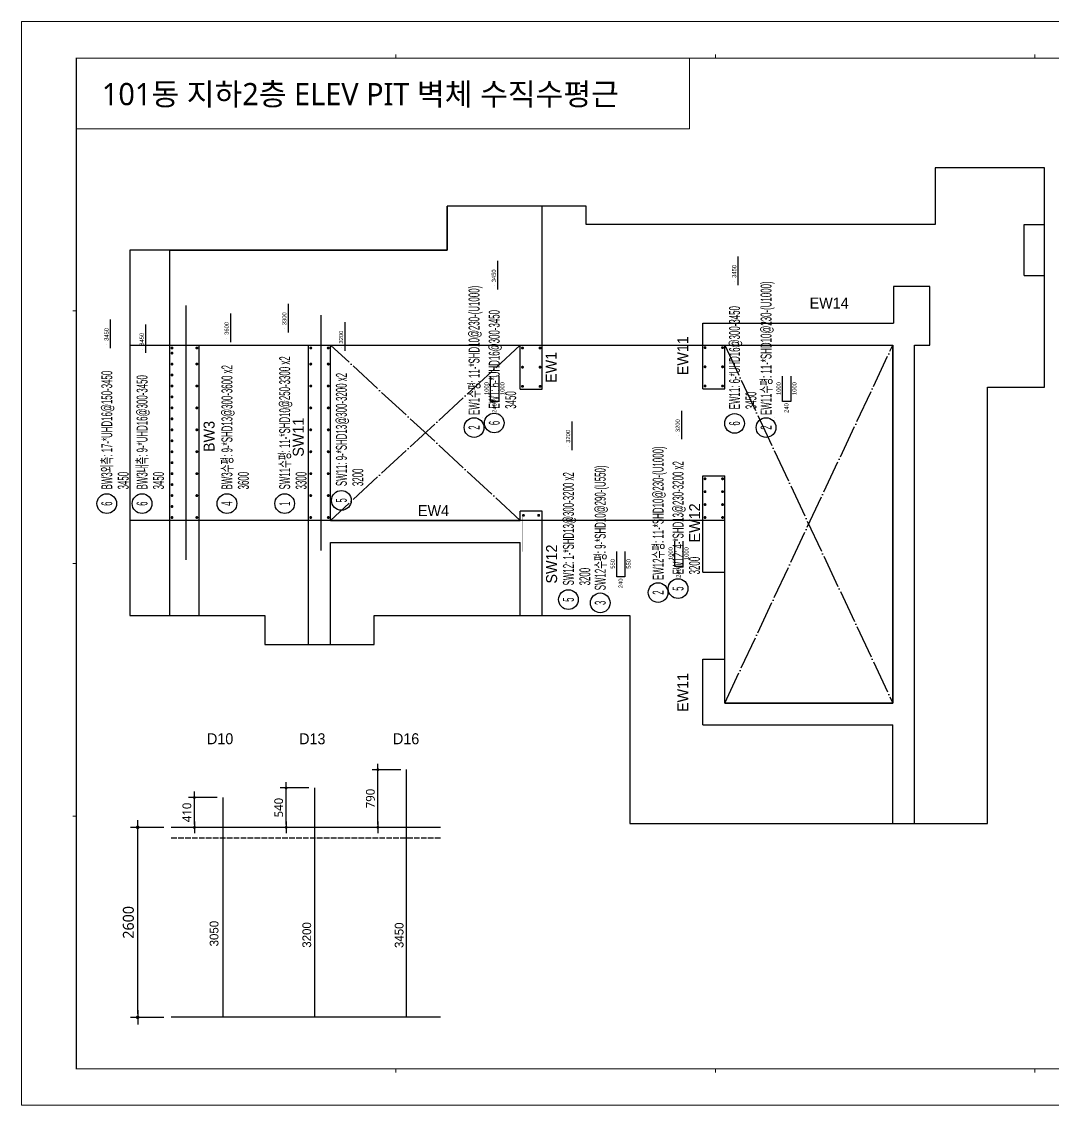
# Model space of a CAD drawing. Header units: millimetres. Extents: x 317501 to 814054, y -400799 to -14117.
# Drawn here: x 418421 to 432536, y -380457 to -365625 of the extents above; entities that cross this region are included whole.
import ezdxf
from ezdxf.enums import TextEntityAlignment as Align

# ---------------------------------------------------------------- set-up
doc = ezdxf.new("R2010")
doc.units = ezdxf.units.MM
doc.header["$LTSCALE"] = 38
doc.linetypes.add('HID', pattern=[2.5, 2, -0.5])
doc.linetypes.add('XS-기초$0$DDOT', pattern=[14, 12, -1, 0, -1])
doc.layers.get('Defpoints').update_dxf_attribs({"color": 145})
for name, color, linetype in [('00-DM', 7, 'Continuous'), ('BUB', 7, 'Continuous'), ('COMM', 2, 'Continuous'), ('NAME-W', 4, 'Continuous'), ('RP_TAG', 7, 'Continuous'), ('W1', 11, 'Continuous'), ('XREBAR', 1, 'Continuous'), ('XS-기초$0$OPEN', 9, 'XS-기초$0$DDOT'), ('XS-기초$0$WALL', 11, 'Continuous'), ('XS-기초$0$기초연단', 3, 'Continuous'), ('XTAG', 7, 'Continuous')]:
    doc.layers.add(name, color=color, linetype=linetype)
doc.layers.add('XTITLE', color=22, linetype='Continuous', lineweight=0)
doc.styles.add('APT-지하층평면$0$돋움', font='Dotum.ttf', dxfattribs={"width": 0.9, "bigfont": 'whgtxt.shx'})
doc.styles.add('RPWK1', font='Dotum.ttf', dxfattribs={"bigfont": 'whgtxt.shx'})
doc.styles.add('RPWK2', font='Dotum.ttf')
doc.styles.add('돋움', font='malgun.ttf')
doc.styles.add('돋음', font='Dotum.ttf')
doc.dimstyles.new('대치수-400', dxfattribs={"dimscale": 400, "dimtxt": 3, "dimasz": 1, "dimexe": 2, "dimexo": 2, "dimgap": 1, "dimtad": 1, "dimdec": 0, "dimdsep": 46, "dimtxsty": 'APT-지하층평면$0$돋움', "dimblk": 'APT-지하층평면$0$DOT', "dimcen": 0, "dimdle": 2, "dimclrd": 256, "dimclre": 256, "dimclrt": 3, "dimadec": 0, "dimazin": 2, "dimtfac": 1, "dimtdec": 0, "dimtix": 1, "dimtmove": 2, "dimatfit": 3, "dimldrblk": 'APT-지하층평면$0$DOT', "dimfxl": 0, "dimtvp": 1, "dimtolj": 1, "dimtzin": 0, "dimlwd": -1, "dimlwe": -1, "dimarcsym": 0})

# ---------------------------------------------------------------- blocks, each defined once
blk = doc.blocks.new('dhadrtase')
at = {"layer": 'XS-기초$0$OPEN'}
for p, q in [((-1389, 2400), (-3989, 0)), ((-1389, 0), (-3989, 2400)), ((1411, -2500), (3711, 2400)), ((1411, 2400), (3711, -2500))]:
    blk.add_line(p, q, dxfattribs=at)
at = {"layer": 'XS-기초$0$WALL', "color": 5}
for p, q in [((-2389, 3700), (-2389, 4300)), ((-1089, 2800), (-1089, 4300)), ((5511, 3350), (5511, 4050)), ((5511, 4050), (5791, 4050)), ((-6189, 3700), (-2389, 3700)), ((-6189, -1300), (-6189, 3700)), ((5511, 3350), (5791, 3350)), ((4221, 3200), (3721, 3200)), ((3721, 3200), (3721, 2700)), ((4221, 2400), (4221, 3200)), ((-1089, 1795), (-1089, 2800)), ((1111, 2700), (3721, 2700)), ((1111, 1800), (1111, 2700)), ((-5789, 2400), (-4289, 2400)), ((-5789, -1300), (-5789, 2400)), ((-4289, -1700), (-4289, 2400)), ((-3989, 0), (-3989, 2400)), ((-3989, 2400), (-1389, 2400)), ((-1389, 1795), (-1389, 2400)), ((1411, 2400), (3711, 2400)), ((1411, 1800), (1411, 2400)), ((3711, -2500), (3711, 2400)), ((4011, -4150), (4011, 2400)), ((4011, 2400), (4221, 2400)), ((-1389, 1795), (-1089, 1795)), ((1111, 1800), (1411, 1800)), ((1111, -710), (1111, 610)), ((1111, 610), (1411, 610)), ((1411, -710), (1411, 610)), ((-3989, 0), (-1389, 0)), ((-1389, 0), (-1389, 125)), ((-1089, 125), (-1389, 125)), ((-1089, -1300), (-1089, 125)), ((-1089, -300), (-1089, 125)), ((-3989, -1700), (-3989, -300)), ((-3989, -300), (-1389, -300)), ((-1389, -1300), (-1389, -300)), ((1111, -710), (1411, -710)), ((1111, -2800), (1111, -1900)), ((1111, -1900), (1411, -1900)), ((1411, -2500), (1411, -1900)), ((1411, -2500), (3711, -2500)), ((1111, -2800), (3711, -2800)), ((3711, -4150), (3711, -2800))]:
    blk.add_line(p, q, dxfattribs=at)
at = {"layer": 'XS-기초$0$기초연단'}
for p, q in [((-2389, 4300), (-2389, 3700)), ((-6739, 3700), (-6739, -1300)), ((-2389, 3700), (-6739, 3700))]:
    blk.add_line(p, q, dxfattribs=at)
blk.add_lwpolyline([(-6739, 0), (-6739, -1300), (-4889, -1300), (-4889, -1700), (-3389, -1700), (-3389, -1300), (111, -1300), (111, -4150), (5011, -4150), (5011, 1825), (5791, 1825), (5791, 4825), (4291, 4825), (4291, 4050), (-489, 4050), (-489, 4300), (-2389, 4300), (-2389, 3700), (-6739, 3700), (-6739, 2400)], dxfattribs=at)
at = {"layer": 'XS-기초$0$기초연단', "color": 1}
blk.add_lwpolyline([(-6739, 2400), (3711, 2400), (3711, -2500), (1411, -2500), (1411, 0), (-6739, 0)], dxfattribs=at)
blk = doc.blocks.new('dhs_sheet2e')
at = {"color": 7}
for p, q in [((20500.6, 57331.7), (20500.6, 57531.5)), ((38004.8, 57331.7), (38004.8, 57531.5)), ((55508.9, 57331.7), (55508.9, 57531.5)), ((2996.4, 43498.2), (2796.7, 43498.2)), ((2996.4, 29664.7), (2796.7, 29664.7)), ((2996.4, 15831.2), (2796.7, 15831.2)), ((20500.6, 1997.6), (20500.6, 1797.9)), ((38004.8, 1997.6), (38004.8, 1797.9)), ((55508.9, 1997.6), (55508.9, 1797.9))]:
    blk.add_line(p, q, dxfattribs=at)
blk.add_lwpolyline([(84000, 0), (84000, 59329.4), (0, 59329.4), (0, 0)], close=True, dxfattribs=at)
at = {"color": 30, "const_width": 64.9}
blk.add_lwpolyline([(81003.6, 57331.7), (2996.4, 57331.7), (2996.4, 1997.6), (81003.6, 1997.6)], close=True, dxfattribs=at)
blk = doc.blocks.new('ASGAWEGEA')
at = {"color": 255, "xscale": 0.25, "yscale": 0.25, "zscale": 0.25}
blk.add_blockref('dhs_sheet2e', (0, -14832), dxfattribs=at)
blk = doc.blocks.new('APT-지하층평면$0$DOT')
at = {"color": 0}
blk.add_line((-2, 0), (2, 0), dxfattribs=at)
at = {"color": 0, "linetype": 'ByBlock', "const_width": 0.5}
blk.add_lwpolyline([(-0.25, 0, 1), (0.25, 0, 1)], format="xyb", close=True, dxfattribs=at)
blk = doc.blocks.new('*D1057')
at = {"layer": '00-DM', "transparency": 16777216}
for p, q in [((423613, -375863), (423219, -375863)), ((423299, -376613), (423299, -375903)), ((423613, -376653), (423219, -376653))]:
    blk.add_line(p, q, dxfattribs=at)
at = {"layer": 'Defpoints', "color": 0, "transparency": 16777216}
for p in [(423299, -375863), (423693, -375863), (423693, -376653)]:
    blk.add_point(p, dxfattribs=at)
at = {"layer": '00-DM', "transparency": 16777216, "xscale": 40, "yscale": 40, "zscale": 40}
for p, rotation in [((423299, -375863), 90), ((423299, -376653), 270)]:
    blk.add_blockref('APT-지하층평면$0$DOT', p, dxfattribs=dict(at, rotation=rotation))
at = {"layer": '00-DM', "color": 3, "transparency": 16777216, "insert": (423197, -376258), "char_height": 120, "attachment_point": 5, "rotation": 90, "style": '돋움'}
blk.add_mtext('\\A1;790', dxfattribs=at)
blk = doc.blocks.new('*D1058')
at = {"layer": '00-DM', "transparency": 16777216}
for p, q in [((422356, -376113), (421963, -376113)), ((422043, -376613), (422043, -376153)), ((422356, -376653), (421963, -376653))]:
    blk.add_line(p, q, dxfattribs=at)
at = {"layer": 'Defpoints', "color": 0, "transparency": 16777216}
for p in [(422043, -376113), (422436, -376113), (422436, -376653)]:
    blk.add_point(p, dxfattribs=at)
at = {"layer": '00-DM', "transparency": 16777216, "xscale": 40, "yscale": 40, "zscale": 40}
for p, rotation in [((422043, -376113), 90), ((422043, -376653), 270)]:
    blk.add_blockref('APT-지하층평면$0$DOT', p, dxfattribs=dict(at, rotation=rotation))
at = {"layer": '00-DM', "color": 3, "transparency": 16777216, "insert": (421941, -376383), "char_height": 120, "attachment_point": 5, "rotation": 90, "style": '돋움'}
blk.add_mtext('\\A1;540', dxfattribs=at)
blk = doc.blocks.new('*D1059')
at = {"layer": '00-DM', "transparency": 16777216}
for p, q in [((421100, -376243), (420706, -376243)), ((420786, -376613), (420786, -376283)), ((421100, -376653), (420706, -376653))]:
    blk.add_line(p, q, dxfattribs=at)
at = {"layer": 'Defpoints', "color": 0, "transparency": 16777216}
for p in [(420786, -376243), (421180, -376243), (421180, -376653)]:
    blk.add_point(p, dxfattribs=at)
at = {"layer": '00-DM', "transparency": 16777216, "xscale": 40, "yscale": 40, "zscale": 40}
for p, rotation in [((420786, -376243), 90), ((420786, -376653), 270)]:
    blk.add_blockref('APT-지하층평면$0$DOT', p, dxfattribs=dict(at, rotation=rotation))
at = {"layer": '00-DM', "color": 3, "transparency": 16777216, "insert": (420684, -376448), "char_height": 120, "attachment_point": 5, "rotation": 90, "style": '돋움'}
blk.add_mtext('\\A1;410', dxfattribs=at)
blk = doc.blocks.new('*D1060')
at = {"layer": '00-DM', "transparency": 16777216}
for p, q in [((420369, -376653), (419910, -376653)), ((420010, -379203), (420010, -376703)), ((420369, -379253), (419910, -379253))]:
    blk.add_line(p, q, dxfattribs=at)
at = {"layer": 'Defpoints', "color": 0, "transparency": 16777216}
for p in [(420010, -376653), (420469, -376653), (420469, -379253)]:
    blk.add_point(p, dxfattribs=at)
at = {"layer": '00-DM', "transparency": 16777216, "xscale": 50, "yscale": 50, "zscale": 50}
for p, rotation in [((420010, -376653), 90), ((420010, -379253), 270)]:
    blk.add_blockref('APT-지하층평면$0$DOT', p, dxfattribs=dict(at, rotation=rotation))
at = {"layer": '00-DM', "color": 3, "transparency": 16777216, "insert": (419883, -377953), "char_height": 150, "attachment_point": 5, "rotation": 90, "style": '돋움'}
blk.add_mtext('\\A1;2600', dxfattribs=at)
blk = doc.blocks.new('*U1299', base_point=(420070.0061, -372355.7583))
at = {"layer": 'RP_TAG', "color": 0, "linetype": 'Continuous', "ltscale": 100}
blk.add_circle((420070.005564, -372221.7583), 135, dxfattribs=at)
at = {"layer": 'RP_TAG', "color": 0, "linetype": 'Continuous', "ltscale": 100, "style": 'RPWK1', "width": 0.55}
for s, p in [('BW3내측: 9-*UHD16@300-3450', (420070.004884, -372026.7583)), ('3450', (420295.004884, -372026.7575))]:
    blk.add_text(s, height=150, rotation=90.0002104601, dxfattribs=at).set_placement(p, align=Align.MIDDLE_LEFT)
at = {"layer": 'RP_TAG', "color": 0, "linetype": 'Continuous', "ltscale": 100, "style": 'RPWK1', "oblique": 0.0000000017, "width": 0.5}
blk.add_text('6', height=150, rotation=90.0002104619, dxfattribs=at).set_placement((420070.005564, -372221.7583), align=Align.MIDDLE_CENTER)
blk = doc.blocks.new('*U1300', base_point=(419586.9124, -372355.7583))
at = {"layer": 'RP_TAG', "color": 0, "linetype": 'Continuous', "ltscale": 100}
blk.add_circle((419586.911864, -372221.7583), 135, dxfattribs=at)
at = {"layer": 'RP_TAG', "color": 0, "linetype": 'Continuous', "ltscale": 100, "style": 'RPWK1', "width": 0.55}
for s, p in [('BW3외측: 17-*UHD16@150-3450', (419586.911184, -372026.7583)), ('3450', (419811.911184, -372026.7575))]:
    blk.add_text(s, height=150, rotation=90.0002104601, dxfattribs=at).set_placement(p, align=Align.MIDDLE_LEFT)
at = {"layer": 'RP_TAG', "color": 0, "linetype": 'Continuous', "ltscale": 100, "style": 'RPWK1', "oblique": 0.0000000018, "width": 0.5}
blk.add_text('6', height=150, rotation=90.0002104619, dxfattribs=at).set_placement((419586.911864, -372221.7583), align=Align.MIDDLE_CENTER)
blk = doc.blocks.new('*U1301', base_point=(424892.5711, -371251.9911))
at = {"layer": 'RP_TAG', "color": 0, "linetype": 'Continuous', "ltscale": 100}
blk.add_circle((424892.570564, -371117.9911), 135, dxfattribs=at)
at = {"layer": 'RP_TAG', "color": 0, "linetype": 'Continuous', "ltscale": 100, "style": 'RPWK1', "oblique": 359.9999999948, "width": 0.55}
for s, p in [('EW1: 6-*UHD16@300-3450', (424892.569884, -370922.9911)), ('3450', (425117.569884, -370922.9903))]:
    blk.add_text(s, height=150, rotation=90.000210454, dxfattribs=at).set_placement(p, align=Align.MIDDLE_LEFT)
at = {"layer": 'RP_TAG', "color": 0, "linetype": 'Continuous', "ltscale": 100, "style": 'RPWK1', "oblique": 359.9999999951, "width": 0.5}
blk.add_text('6', height=150, rotation=90.0002104552, dxfattribs=at).set_placement((424892.570564, -371117.9911), align=Align.MIDDLE_CENTER)
blk = doc.blocks.new('*U1302', base_point=(428183.6993, -371258.3886))
at = {"layer": 'RP_TAG', "color": 0, "linetype": 'Continuous', "ltscale": 100}
blk.add_circle((428183.698764, -371124.3886), 135, dxfattribs=at)
at = {"layer": 'RP_TAG', "color": 0, "linetype": 'Continuous', "ltscale": 100, "style": 'RPWK1', "oblique": 359.9999999949, "width": 0.55}
blk.add_text('EW11: 6-*UHD16@300-3450', height=150, rotation=90.000210454, dxfattribs=at).set_placement((428183.698084, -370929.3886), align=Align.MIDDLE_LEFT)
at = {"layer": 'RP_TAG', "color": 0, "linetype": 'Continuous', "ltscale": 100, "style": 'RPWK1', "width": 0.55}
blk.add_text('3450', height=150, rotation=90.0002104601, dxfattribs=at).set_placement((428408.698084, -370929.3878), align=Align.MIDDLE_LEFT)
at = {"layer": 'RP_TAG', "color": 0, "linetype": 'Continuous', "ltscale": 100, "style": 'RPWK1', "oblique": 0.0000000017, "width": 0.5}
blk.add_text('6', height=150, rotation=90.0002104619, dxfattribs=at).set_placement((428183.698764, -371124.3886), align=Align.MIDDLE_CENTER)
blk = doc.blocks.new('*U1303', base_point=(422799.6197, -372311.0758))
at = {"layer": 'RP_TAG', "color": 0, "linetype": 'Continuous', "ltscale": 100}
blk.add_circle((422799.619164, -372177.0758), 135, dxfattribs=at)
at = {"layer": 'RP_TAG', "color": 0, "linetype": 'Continuous', "ltscale": 100, "style": 'RPWK1', "width": 0.55}
for s, p in [('SW11: 9-*SHD13@300-3200 x2', (422799.618484, -371982.0758)), ('3200', (423024.618484, -371982.075))]:
    blk.add_text(s, height=150, rotation=90.0002104601, dxfattribs=at).set_placement(p, align=Align.MIDDLE_LEFT)
at = {"layer": 'RP_TAG', "color": 0, "linetype": 'Continuous', "ltscale": 100, "style": 'RPWK1', "oblique": 0.0000000017, "width": 0.5}
blk.add_text('5', height=150, rotation=90.0002104619, dxfattribs=at).set_placement((422799.619164, -372177.0758), align=Align.MIDDLE_CENTER)
blk = doc.blocks.new('*U1304', base_point=(425908.8714, -373669.5135))
at = {"layer": 'RP_TAG', "color": 0, "linetype": 'Continuous', "ltscale": 100}
blk.add_circle((425908.870864, -373535.5135), 135, dxfattribs=at)
at = {"layer": 'RP_TAG', "color": 0, "linetype": 'Continuous', "ltscale": 100, "style": 'RPWK1', "width": 0.55}
for s, p in [('SW12: 1-*SHD13@300-3200 x2', (425908.870184, -373340.5135)), ('3200', (426133.870184, -373340.5127))]:
    blk.add_text(s, height=150, rotation=90.0002104601, dxfattribs=at).set_placement(p, align=Align.MIDDLE_LEFT)
at = {"layer": 'RP_TAG', "color": 0, "linetype": 'Continuous', "ltscale": 100, "style": 'RPWK1', "oblique": 0.0000000017, "width": 0.5}
blk.add_text('5', height=150, rotation=90.0002104619, dxfattribs=at).set_placement((425908.870864, -373535.5135), align=Align.MIDDLE_CENTER)
blk = doc.blocks.new('*U1305', base_point=(427410.2801, -373518.6809))
at = {"layer": 'RP_TAG', "color": 0, "linetype": 'Continuous', "ltscale": 100}
blk.add_circle((427410.279564, -373384.6809), 135, dxfattribs=at)
at = {"layer": 'RP_TAG', "color": 0, "linetype": 'Continuous', "ltscale": 100, "style": 'RPWK1', "oblique": 359.9999999948, "width": 0.55}
blk.add_text('EW12: 4-*SHD13@230-3200 x2', height=150, rotation=90.000210454, dxfattribs=at).set_placement((427410.278884, -373189.6809), align=Align.MIDDLE_LEFT)
at = {"layer": 'RP_TAG', "color": 0, "linetype": 'Continuous', "ltscale": 100, "style": 'RPWK1', "width": 0.55}
blk.add_text('3200', height=150, rotation=90.0002104601, dxfattribs=at).set_placement((427635.278884, -373189.6801), align=Align.MIDDLE_LEFT)
at = {"layer": 'RP_TAG', "color": 0, "linetype": 'Continuous', "ltscale": 100, "style": 'RPWK1', "oblique": 359.9999999951, "width": 0.5}
blk.add_text('5', height=150, rotation=90.0002104552, dxfattribs=at).set_placement((427410.279564, -373384.6809), align=Align.MIDDLE_CENTER)
blk = doc.blocks.new('*U1306', base_point=(421232.6404, -372355.7582))
at = {"layer": 'RP_TAG', "color": 0, "linetype": 'Continuous', "ltscale": 100}
blk.add_circle((421232.639864, -372221.7582), 135, dxfattribs=at)
at = {"layer": 'RP_TAG', "color": 0, "linetype": 'Continuous', "ltscale": 100, "style": 'RPWK1', "width": 0.55}
for s, p in [('BW3수평: 9-*SHD13@300-3600 x2', (421232.639184, -372026.7582)), ('3600', (421457.639184, -372026.7574))]:
    blk.add_text(s, height=150, rotation=90.0002104601, dxfattribs=at).set_placement(p, align=Align.MIDDLE_LEFT)
at = {"layer": 'RP_TAG', "color": 0, "linetype": 'Continuous', "ltscale": 100, "style": 'RPWK1', "oblique": 0.0000000018, "width": 0.5}
blk.add_text('4', height=150, rotation=90.0002104619, dxfattribs=at).set_placement((421232.639864, -372221.7582), align=Align.MIDDLE_CENTER)
blk = doc.blocks.new('*U1307', base_point=(422022.8405, -372355.7582))
at = {"layer": 'RP_TAG', "color": 0, "linetype": 'Continuous', "ltscale": 100}
blk.add_circle((422022.839964, -372221.7582), 135, dxfattribs=at)
at = {"layer": 'RP_TAG', "color": 0, "linetype": 'Continuous', "ltscale": 100, "style": 'RPWK1', "width": 0.55}
for s, p in [('SW11수평: 11-*SHD10@250-3300 x2', (422022.839284, -372026.7582)), ('3300', (422247.839284, -372026.7574))]:
    blk.add_text(s, height=150, rotation=90.0002104601, dxfattribs=at).set_placement(p, align=Align.MIDDLE_LEFT)
at = {"layer": 'RP_TAG', "color": 0, "linetype": 'Continuous', "ltscale": 100, "style": 'RPWK1', "oblique": 0.0000000017, "width": 0.5}
blk.add_text('1', height=150, rotation=90.0002104619, dxfattribs=at).set_placement((422022.839964, -372221.7582), align=Align.MIDDLE_CENTER)
blk = doc.blocks.new('*U1308', base_point=(426344.5528, -373444.7503))
at = {"layer": 'RP_TAG', "color": 0, "linetype": 'Continuous', "ltscale": 100}
blk.add_circle((426344.55334, -373579.7503), 135, dxfattribs=at)
at = {"layer": 'RP_TAG', "color": 0, "linetype": 'Continuous', "ltscale": 100, "style": 'RPWK1', "width": 0.55}
blk.add_text('SW12수평: 9-*SHD10@290-(U550)', height=150, rotation=90.00021046, dxfattribs=at).set_placement((426344.55275, -373407.2503), align=Align.MIDDLE_LEFT)
at = {"layer": 'RP_TAG', "color": 0, "linetype": 'Continuous', "ltscale": 100, "style": 'RPWK1', "oblique": 359.999999995, "width": 0.5}
blk.add_text('3', height=150, rotation=90.000210455, dxfattribs=at).set_placement((426344.55334, -373579.7503), align=Align.MIDDLE_CENTER)
blk = doc.blocks.new('*U1309', base_point=(427137.0581, -373303.743))
at = {"layer": 'RP_TAG', "color": 0, "linetype": 'Continuous', "ltscale": 100}
blk.add_circle((427137.05864, -373438.743), 135, dxfattribs=at)
at = {"layer": 'RP_TAG', "color": 0, "linetype": 'Continuous', "ltscale": 100, "style": 'RPWK1', "width": 0.55}
blk.add_text('EW12수평: 11-*SHD10@230-(U1000)', height=150, rotation=90.00021046, dxfattribs=at).set_placement((427137.05805, -373266.243), align=Align.MIDDLE_LEFT)
at = {"layer": 'RP_TAG', "color": 0, "linetype": 'Continuous', "ltscale": 100, "style": 'RPWK1', "oblique": 0.000000002, "width": 0.5}
blk.add_text('2', height=150, rotation=90.000210462, dxfattribs=at).set_placement((427137.05864, -373438.743), align=Align.MIDDLE_CENTER)
blk = doc.blocks.new('*U1310', base_point=(428615.506, -371045.21))
at = {"layer": 'RP_TAG', "color": 0, "linetype": 'Continuous', "ltscale": 100}
blk.add_circle((428615.50654, -371180.21), 135, dxfattribs=at)
at = {"layer": 'RP_TAG', "color": 0, "linetype": 'Continuous', "ltscale": 100, "style": 'RPWK1', "width": 0.55}
blk.add_text('EW11수평: 11-*SHD10@230-(U1000)', height=150, rotation=90.00021046, dxfattribs=at).set_placement((428615.50595, -371007.71), align=Align.MIDDLE_LEFT)
at = {"layer": 'RP_TAG', "color": 0, "linetype": 'Continuous', "ltscale": 100, "style": 'RPWK1', "oblique": 0.000000002, "width": 0.5}
blk.add_text('2', height=150, rotation=90.000210462, dxfattribs=at).set_placement((428615.50654, -371180.21), align=Align.MIDDLE_CENTER)
blk = doc.blocks.new('*U1311', base_point=(424616.1607, -371045.21))
at = {"layer": 'RP_TAG', "color": 0, "linetype": 'Continuous', "ltscale": 100}
blk.add_circle((424616.16124, -371180.21), 135, dxfattribs=at)
at = {"layer": 'RP_TAG', "color": 0, "linetype": 'Continuous', "ltscale": 100, "style": 'RPWK1', "width": 0.55}
blk.add_text('EW1수평: 11-*SHD10@230-(U1000)', height=150, rotation=90.00021046, dxfattribs=at).set_placement((424616.16065, -371007.71), align=Align.MIDDLE_LEFT)
at = {"layer": 'RP_TAG', "color": 0, "linetype": 'Continuous', "ltscale": 100, "style": 'RPWK1', "oblique": 0.000000002, "width": 0.5}
blk.add_text('2', height=150, rotation=90.000210462, dxfattribs=at).set_placement((424616.16124, -371180.21), align=Align.MIDDLE_CENTER)

msp = doc.modelspace()

# ---------------------------------------------------------------- linework, layer by layer
at = {"layer": 'COMM', "color": 6}
for points in [[(423692.5, -379252.8), (423692.5, -375862.8)], [(422436, -379252.8), (422436, -376112.8)], [(421179.5, -379252.8), (421179.5, -376242.8)]]:
    msp.add_lwpolyline(points, dxfattribs=at)
at = {"layer": 'RP_TAG', "color": 250, "linetype": 'Continuous', "ltscale": 100}
for p, q in [((424892.6, -369241.4), (424892.6, -369241.4)), ((428183.7, -369181), (428183.7, -369181)), ((422022.8, -369828.3), (422022.8, -369828.3)), ((419586.9, -370043.3), (419586.9, -370043.3)), ((421232.6, -369960.8), (421232.6, -369960.8)), ((420070, -370110.1), (420070, -370110.1)), ((422799.6, -370079.7), (422799.6, -370079.7)), ((424728.7, -371045.2), (424728.7, -371045.2)), ((428728, -371045.2), (428728, -371045.2)), ((427410.3, -371291.9), (427410.3, -371291.9)), ((425908.9, -371438.2), (425908.9, -371438.2)), ((427249.6, -373303.7), (427249.6, -373303.7)), ((426457.1, -373444.8), (426457.1, -373444.8))]:
    msp.add_line(p, q, dxfattribs=at)
at = {"layer": 'RP_TAG', "color": 1, "linetype": 'Continuous', "ltscale": 100}
for points in [[(428235, -369230.5), (428235, -368839.4)], [(424943.9, -369290.9), (424943.9, -368899.8)], [(421284, -370010.3), (421284, -369619.2)], [(422074.2, -369877.8), (422074.2, -369486.8)], [(419638.2, -370092.8), (419638.2, -369701.7)], [(420121.3, -370159.6), (420121.3, -369768.5)], [(422850.9, -370129.2), (422850.9, -369738.2)], [(424953.7, -370477.4), (424953.7, -370823.1), (424843.2, -370823.1), (424843.2, -370477.4)], [(428953, -370477.4), (428953, -370823.1), (428842.6, -370823.1), (428842.6, -370477.4)], [(427461.6, -371341.4), (427461.6, -370950.4)], [(425960.2, -371487.7), (425960.2, -371096.6)], [(427474.6, -372736), (427474.6, -373081.7), (427364.1, -373081.7), (427364.1, -372736)], [(426682.1, -372877), (426682.1, -373222.7), (426571.6, -373222.7), (426571.6, -372877)]]:
    msp.add_lwpolyline(points, dxfattribs=at)
at = {"layer": 'W1', "color": 5}
for p, q in [((424156.3, -376652.8), (420468.8, -376652.8)), ((424156.3, -379252.8), (420468.8, -379252.8))]:
    msp.add_line(p, q, dxfattribs=at)
at = {"layer": 'W1', "color": 8, "linetype": 'HID'}
msp.add_line((424156.3, -376802.8), (420468.8, -376802.8), dxfattribs=at)
at = {"layer": 'XREBAR', "color": 171, "linetype": 'Continuous', "ltscale": 2.91412e-318, "const_width": 20}
for points in [[(427769.9, -370086.4, -1), (427789.9, -370086.4, -1), (427769.9, -370086.4)], [(428009.9, -370086.4, -1), (428029.9, -370086.4, -1), (428009.9, -370086.4)], [(420469.9, -370091.4, -1), (420489.9, -370091.4, -1), (420469.9, -370091.4)], [(420469.9, -370161.4, -1), (420489.9, -370161.4, -1), (420469.9, -370161.4)], [(420809.9, -370091.4, -1), (420829.9, -370091.4, -1), (420809.9, -370091.4)], [(425269.9, -370091.4, -1), (425289.9, -370091.4, -1), (425269.9, -370091.4)], [(425509.9, -370091.4, -1), (425529.9, -370091.4, -1), (425509.9, -370091.4)], [(420469.9, -370311.4, -1), (420489.9, -370311.4, -1), (420469.9, -370311.4)], [(420809.9, -370311.4, -1), (420829.9, -370311.4, -1), (420809.9, -370311.4)], [(425269.9, -370353.9, -1), (425289.9, -370353.9, -1), (425269.9, -370353.9)], [(425509.9, -370353.9, -1), (425529.9, -370353.9, -1), (425509.9, -370353.9)], [(427769.9, -370348.9, -1), (427789.9, -370348.9, -1), (427769.9, -370348.9)], [(428009.9, -370348.9, -1), (428029.9, -370348.9, -1), (428009.9, -370348.9)], [(420469.9, -370461.4, -1), (420489.9, -370461.4, -1), (420469.9, -370461.4)], [(420469.9, -370611.4, -1), (420489.9, -370611.4, -1), (420469.9, -370611.4)], [(420809.9, -370611.4, -1), (420829.9, -370611.4, -1), (420809.9, -370611.4)], [(425269.9, -370616.4, -1), (425289.9, -370616.4, -1), (425269.9, -370616.4)], [(425509.9, -370616.4, -1), (425529.9, -370616.4, -1), (425509.9, -370616.4)], [(427769.9, -370611.4, -1), (427789.9, -370611.4, -1), (427769.9, -370611.4)], [(428009.9, -370611.4, -1), (428029.9, -370611.4, -1), (428009.9, -370611.4)], [(420469.9, -370761.4, -1), (420489.9, -370761.4, -1), (420469.9, -370761.4)], [(420469.9, -370911.4, -1), (420489.9, -370911.4, -1), (420469.9, -370911.4)], [(420809.9, -370911.4, -1), (420829.9, -370911.4, -1), (420809.9, -370911.4)], [(420469.9, -371061.4, -1), (420489.9, -371061.4, -1), (420469.9, -371061.4)], [(420469.9, -371211.4, -1), (420489.9, -371211.4, -1), (420469.9, -371211.4)], [(420809.9, -371211.4, -1), (420829.9, -371211.4, -1), (420809.9, -371211.4)], [(420469.9, -371361.4, -1), (420489.9, -371361.4, -1), (420469.9, -371361.4)], [(420469.9, -371511.4, -1), (420489.9, -371511.4, -1), (420469.9, -371511.4)], [(420809.9, -371511.4, -1), (420829.9, -371511.4, -1), (420809.9, -371511.4)], [(420469.9, -371661.4, -1), (420489.9, -371661.4, -1), (420469.9, -371661.4)], [(420469.9, -371811.4, -1), (420489.9, -371811.4, -1), (420469.9, -371811.4)], [(420809.9, -371811.4, -1), (420829.9, -371811.4, -1), (420809.9, -371811.4)], [(420469.9, -371961.4, -1), (420489.9, -371961.4, -1), (420469.9, -371961.4)], [(420469.9, -372111.4, -1), (420489.9, -372111.4, -1), (420469.9, -372111.4)], [(420809.9, -372111.4, -1), (420829.9, -372111.4, -1), (420809.9, -372111.4)], [(420469.9, -372261.4, -1), (420489.9, -372261.4, -1), (420469.9, -372261.4)], [(420469.9, -372411.4, -1), (420489.9, -372411.4, -1), (420469.9, -372411.4)], [(420809.9, -372411.4, -1), (420829.9, -372411.4, -1), (420809.9, -372411.4)]]:
    msp.add_lwpolyline(points, format="xyb", dxfattribs=at)
at = {"layer": 'XREBAR', "color": 11, "linetype": 'Continuous', "ltscale": 2.91412e-318, "const_width": 20}
for points in [[(422369.9, -370091.4, -1), (422389.9, -370091.4, -1), (422369.9, -370091.4)], [(422609.9, -370091.4, -1), (422629.9, -370091.4, -1), (422609.9, -370091.4)], [(422369.9, -370311.4, -1), (422389.9, -370311.4, -1), (422369.9, -370311.4)], [(422609.9, -370311.4, -1), (422629.9, -370311.4, -1), (422609.9, -370311.4)], [(422369.9, -370611.4, -1), (422389.9, -370611.4, -1), (422369.9, -370611.4)], [(422609.9, -370611.4, -1), (422629.9, -370611.4, -1), (422609.9, -370611.4)], [(422369.9, -370911.4, -1), (422389.9, -370911.4, -1), (422369.9, -370911.4)], [(422609.9, -370911.4, -1), (422629.9, -370911.4, -1), (422609.9, -370911.4)], [(422369.9, -371211.4, -1), (422389.9, -371211.4, -1), (422369.9, -371211.4)], [(422609.9, -371211.4, -1), (422629.9, -371211.4, -1), (422609.9, -371211.4)], [(422369.9, -371511.4, -1), (422389.9, -371511.4, -1), (422369.9, -371511.4)], [(422609.9, -371511.4, -1), (422629.9, -371511.4, -1), (422609.9, -371511.4)], [(422369.9, -371811.4, -1), (422389.9, -371811.4, -1), (422369.9, -371811.4)], [(422609.9, -371811.4, -1), (422629.9, -371811.4, -1), (422609.9, -371811.4)], [(427769.9, -371881.4, -1), (427789.9, -371881.4, -1), (427769.9, -371881.4)], [(428009.9, -371881.4, -1), (428029.9, -371881.4, -1), (428009.9, -371881.4)], [(422369.9, -372111.4, -1), (422389.9, -372111.4, -1), (422369.9, -372111.4)], [(422609.9, -372111.4, -1), (422629.9, -372111.4, -1), (422609.9, -372111.4)], [(427769.9, -372058.1, -1), (427789.9, -372058.1, -1), (427769.9, -372058.1)], [(428009.9, -372058.1, -1), (428029.9, -372058.1, -1), (428009.9, -372058.1)], [(427769.9, -372234.7, -1), (427789.9, -372234.7, -1), (427769.9, -372234.7)], [(428009.9, -372234.7, -1), (428029.9, -372234.7, -1), (428009.9, -372234.7)], [(422369.9, -372411.4, -1), (422389.9, -372411.4, -1), (422369.9, -372411.4)], [(422609.9, -372411.4, -1), (422629.9, -372411.4, -1), (422609.9, -372411.4)], [(425282.8, -372381.6, -1), (425302.8, -372381.6, -1), (425282.8, -372381.6)], [(425491.4, -372381.6, -1), (425511.4, -372381.6, -1), (425491.4, -372381.6)], [(427769.9, -372411.4, -1), (427789.9, -372411.4, -1), (427769.9, -372411.4)], [(428009.9, -372411.4, -1), (428029.9, -372411.4, -1), (428009.9, -372411.4)]]:
    msp.add_lwpolyline(points, format="xyb", dxfattribs=at)
at = {"layer": 'XREBAR', "color": 30, "linetype": 'Continuous', "const_width": 1}
for points in [[(428019.9, -372881.4), (428019.9, -371881.4), (427779.9, -371881.4), (427779.9, -372881.4)], [(425519.9, -372878.9), (425519.9, -372368.9), (425279.9, -372368.9), (425279.9, -372878.9)]]:
    msp.add_lwpolyline(points, dxfattribs=at)
at = {"layer": 'XTAG', "color": 4}
for points in [[(420671, -369511.4), (420671, -372991.4)], [(422516.1, -369641.4), (422516.1, -372861.4)]]:
    msp.add_lwpolyline(points, dxfattribs=at)
at = {"layer": 'XTITLE', "color": 3, "ltscale": 2}
msp.add_lwpolyline([(419170, -366124.3), (427565.3, -366124.3), (427565.3, -367090.2), (419170, -367090.2)], close=True, dxfattribs=at)

# ---------------------------------------------------------------- block references
at = {"layer": 'BUB'}
msp.add_blockref('dhadrtase', (426639.2, -372451.4), dxfattribs=at)
at = {"layer": 'RP_TAG', "color": 30, "linetype": 'Continuous', "ltscale": 4.80703e-312}
for name, p in [('*U1311', (424616.2, -371045.2)), ('*U1310', (428615.5, -371045.2)), ('*U1307', (422022.8, -372355.8)), ('*U1309', (427137.1, -373303.7)), ('*U1308', (426344.6, -373444.8))]:
    msp.add_blockref(name, p, dxfattribs=at)
at = {"layer": 'RP_TAG', "color": 171, "linetype": 'Continuous', "ltscale": 4.80703e-312}
for name, p in [('*U1301', (424892.6, -371252)), ('*U1302', (428183.7, -371258.4)), ('*U1300', (419586.9, -372355.8)), ('*U1299', (420070, -372355.8))]:
    msp.add_blockref(name, p, dxfattribs=at)
at = {"layer": 'RP_TAG', "color": 11, "linetype": 'Continuous', "ltscale": 4.80703e-312}
for name, p in [('*U1306', (421232.6, -372355.8)), ('*U1303', (422799.6, -372311.1)), ('*U1305', (427410.3, -373518.7)), ('*U1304', (425908.9, -373669.5))]:
    msp.add_blockref(name, p, dxfattribs=at)
at = {"layer": 'XTITLE', "color": 6}
msp.add_blockref('ASGAWEGEA', (418420.9, -365624.9), dxfattribs=at)

# ---------------------------------------------------------------- texts
at = {"layer": 'NAME-W', "style": '돋음'}
for s, p in [('EW14', (429479.7, -369476.4)), ('EW4', (424060.7, -372317.6)), ('D10', (421138.9, -375439.8)), ('D13', (422401.6, -375439.8)), ('D16', (423686.2, -375439.8))]:
    msp.add_text(s, height=150, dxfattribs=at).set_placement(p, align=Align.MIDDLE)
for s, height, p in [('EW11', 150, (427474.9, -370196.4)), ('EW1', 150, (425671.8, -370357.4)), ('BW3', 150, (420987.7, -371302.2)), ('SW11', 150, (422209.2, -371311.7)), ('EW12', 150, (427636.2, -372485.7)), ('SW12', 150, (425678.4, -373048.6)), ('EW11', 150, (427474.9, -374806.4)), ('3050', 120, (421055.7, -378107)), ('3200', 120, (422325.3, -378125.5)), ('3450', 120, (423590.4, -378129.4))]:
    msp.add_text(s, height=height, rotation=90, dxfattribs=at).set_placement(p, align=Align.MIDDLE)
at = {"layer": 'RP_TAG', "color": 2, "linetype": 'Continuous', "ltscale": 100, "style": 'RPWK2'}
for s, p in [('3450', (424933.4, -369103.9)), ('3450', (428224.5, -369043.5)), ('3300', (422063.7, -369690.9)), ('3600', (421273.5, -369823.3)), ('3450', (419627.7, -369905.8)), ('3450', (420110.8, -369972.6)), ('3200', (422840.4, -369942.3)), ('1000', (424833.2, -370646.6)), ('1000', (428832.5, -370646.6)), ('3200', (427451.1, -371154.5)), ('3200', (425949.7, -371300.7)), ('1000', (427354.1, -372905.1)), ('550', (426561.5, -373046.2))]:
    msp.add_text(s, height=57.17, rotation=90.00021, dxfattribs=at).set_placement(p, align=Align.BOTTOM_CENTER)
for s, p in [('1000', (424975.6, -370646.8)), ('1000', (428974.9, -370646.8)), ('1000', (427496.5, -372905.4)), ('550', (426704, -373046.4))]:
    msp.add_text(s, height=57.17, rotation=90.00021, dxfattribs=at).set_placement(p, align=Align.TOP_CENTER)
for p in [(424894.9, -370847), (428894.3, -370847), (427415.8, -373105.5), (426623.3, -373246.5)]:
    msp.add_text('240', height=57.17, rotation=90.00021, dxfattribs=at).set_placement(p, align=Align.MIDDLE_RIGHT)
at = {"layer": 'XTITLE', "color": 2, "style": '돋움'}
msp.add_text('101동 지하2층 ELEV PIT 벽체 수직수평근', height=303.389, dxfattribs=at).set_placement((419519.4, -366616.1), align=Align.MIDDLE_LEFT)

# ---------------------------------------------------------------- dimensions: what is measured, and where the dimension line sits
at = {"layer": '00-DM'}
for base, p1, p2, override, picture, middle in [((423299.4, -375862.8), (423692.5, -376652.8), (423692.5, -375862.8), {"dimscale": 40, "dimtxsty": '돋움', "dimtmove": 0}, '*D1057', (423197.4, -376257.8)), ((422042.9, -376112.8), (422436, -376652.8), (422436, -376112.8), {"dimscale": 40, "dimtxsty": '돋움', "dimtmove": 0}, '*D1058', (421940.9, -376382.8)), ((420786.4, -376242.8), (421179.5, -376652.8), (421179.5, -376242.8), {"dimscale": 40, "dimtxsty": '돋움', "dimtmove": 0}, '*D1059', (420684.1, -376447.8)), ((420010, -376652.8), (420468.8, -379252.8), (420468.8, -376652.8), {"dimscale": 50, "dimtxsty": '돋움', "dimtmove": 0}, '*D1060', (419882.5, -377952.8))]:
    dim = msp.add_linear_dim(base=base, p1=p1, p2=p2, angle=90, dimstyle='대치수-400', override=override, dxfattribs=at)
    dim.commit()
    dim.dimension.update_dxf_attribs({"geometry": picture, "text_midpoint": middle})

doc.saveas('drawing.dxf')
